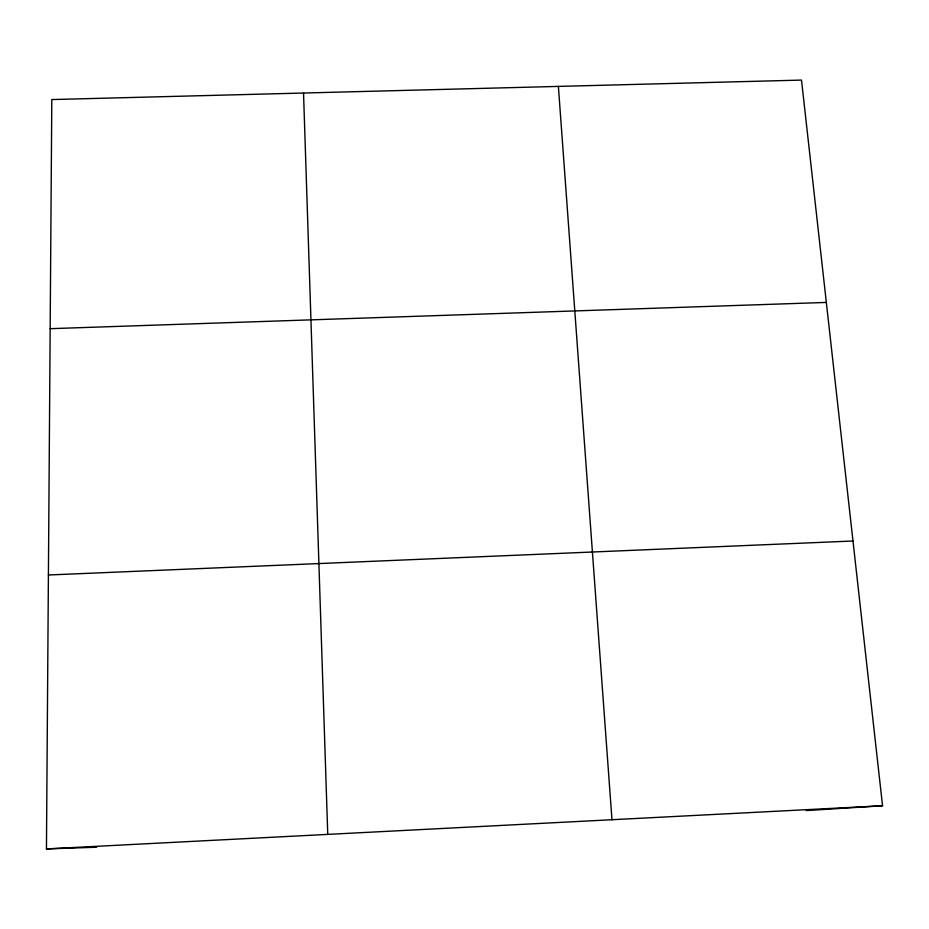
<?xml version="1.0" encoding="UTF-8"?>
<svg xmlns="http://www.w3.org/2000/svg" width="929" height="929" viewBox="0 0 929 929"><rect width="100%" height="100%" fill="white"/><g stroke="black" fill="none" stroke-linecap="round" stroke-linejoin="round"><path stroke-width="1.39" d="M96.709 847.236L46.45 848.909L51.803 99.566L801.506 80.091L882.55 805.757L806.291 810.587M46.45 848.909L882.55 805.757M48.401 574.993L852.985 541.003M50.166 328.68L826.334 302.424M558.387 86.409L611.979 819.726M303.528 93.028L327.751 834.393"/></g></svg>
